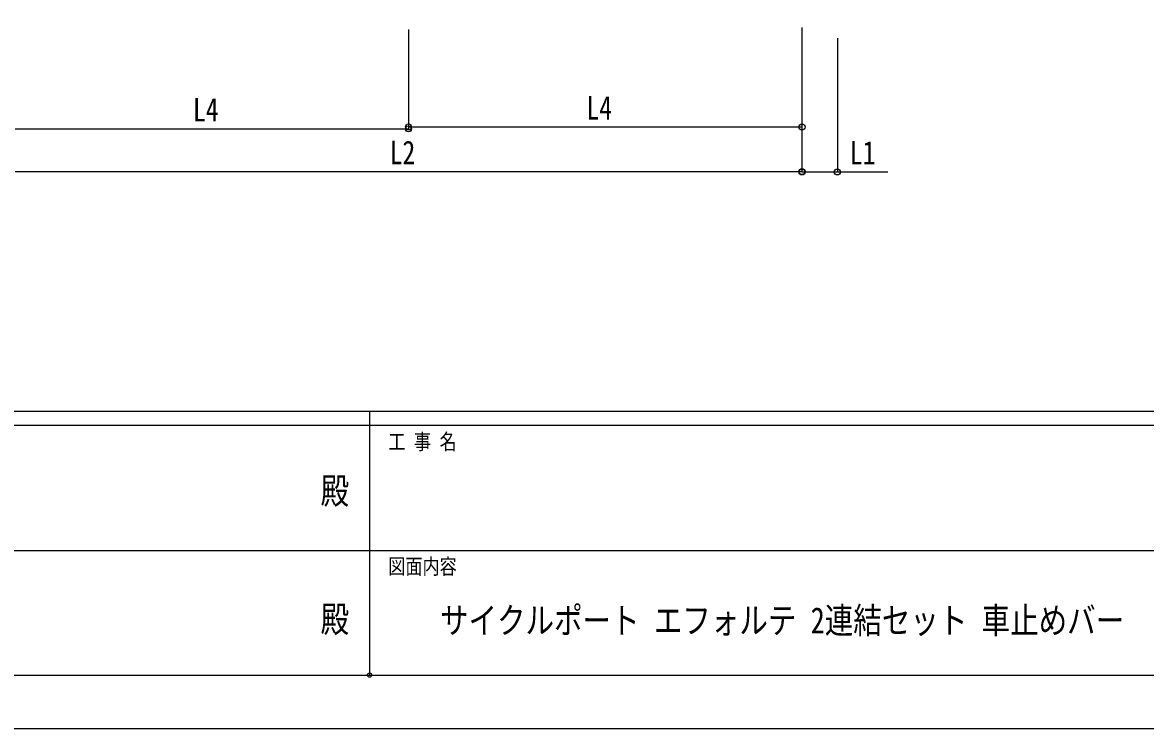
# Model space of a CAD drawing. Units: millimetres, scale not verified. Extents: x -10512 to 10512, y -7425 to 7425.
# Drawn here: x -1230 to 2709, y -7425 to -4948 of the extents above; entities that cross this region are included whole.
import ezdxf
from ezdxf.enums import TextEntityAlignment as Align

# ---------------------------------------------------------------- set-up
doc = ezdxf.new("R2010")
doc.units = ezdxf.units.MM
doc.header["$LTSCALE"] = 30
doc.header["$PDMODE"] = 32
doc.header["$PDSIZE"] = 15
for name, color, linetype in [('0-2_USER1', 3, 'Continuous'), ('0-6_YKK_D', 6, 'Continuous'), ('0-7_YKK_ZWAK', 7, 'Continuous')]:
    doc.layers.add(name, color=color, linetype=linetype)
doc.styles.add('ＭＳ ゴシック', font='')
doc.styles.get('ＭＳ ゴシック').set_extended_font_data('MS Gothic')

msp = doc.modelspace()

# ---------------------------------------------------------------- linework, layer by layer
at = {"layer": '0-6_YKK_D'}
for p, q in [((124.08, -4972.77), (124.08, -5322.38)), ((124.08, -4997.57), (124.08, -5315.67)), ((1504.09, -4966.06), (1504.09, -5315.67)), ((1504.08, -5005.96), (1504.08, -5473.38)), ((1628.08, -5003.36), (1628.08, -5473.38)), ((1504.08, -5155.96), (1504.08, -5472.38)), ((124.08, -5314.67), (1504.09, -5314.67)), ((-1255.92, -5321.38), (124.08, -5321.38)), ((-1255.92, -5471.38), (1504.08, -5471.38))]:
    msp.add_line(p, q, dxfattribs=at)
msp.add_lwpolyline([(1504.08, -5472.38), (1628.08, -5472.38), (1805.18, -5472.38)], dxfattribs=at)
for centre in [(124.08, -5314.67), (124.08, -5321.38), (1504.09, -5314.67), (1504.08, -5471.38), (1504.08, -5472.38), (1628.08, -5472.38)]:
    msp.add_circle(centre, 10.62, dxfattribs=at)
at = {"layer": '0-7_YKK_ZWAK'}
for p, q in [((9737.55, -6312.5), (-9762.45, -6312.5)), ((-12.45, -6312.5), (-12.45, -7237.5)), ((-12.45, -6362.5), (-3262.45, -6362.5)), ((3237.55, -6362.5), (-12.45, -6362.5)), ((-3243.7, -6800), (-12.45, -6800)), ((-12.45, -6800), (3237.55, -6800)), ((-3262.45, -7237.5), (-12.45, -7237.5)), ((-12.45, -7237.5), (3237.55, -7237.5))]:
    msp.add_line(p, q, dxfattribs=at)
msp.add_lwpolyline([(-10512.5, -7425), (10512.5, -7425), (10512.5, 7425), (-10512.5, 7425)], close=True, dxfattribs=at)
msp.add_point((-12.45, -7237.5), dxfattribs=at)

# ---------------------------------------------------------------- texts
at = {"layer": '0-2_USER1', "style": 'ＭＳ ゴシック', "width": 0.8}
msp.add_text('サイクルポート エフォルテ 2連結セット 車止めバー', height=91.64, dxfattribs=at).set_placement((234.58, -7118.86), align=Align.BOTTOM_LEFT)
at = {"layer": '0-6_YKK_D', "style": 'ＭＳ ゴシック', "width": 0.8}
for s, p in [('L4', (-631.92, -5320.08)), ('L4', (748.09, -5313.37)), ('L2', (58.08, -5470.08)), ('L1', (1671.88, -5471.08))]:
    msp.add_text(s, height=82.48, dxfattribs=at).set_placement(p, align=Align.BOTTOM_LEFT)
at = {"layer": '0-7_YKK_ZWAK', "style": 'ＭＳ ゴシック', "width": 0.8}
for s, height, p in [('工 事 名', 54.99, (53.17, -6462.5)), ('殿', 91.64, (-184.17, -6664.58)), ('図面内容', 54.99, (53.17, -6900)), ('殿', 91.64, (-184.17, -7114.58))]:
    msp.add_text(s, height=height, dxfattribs=at).set_placement(p, align=Align.BOTTOM_LEFT)

doc.saveas('drawing.dxf')
